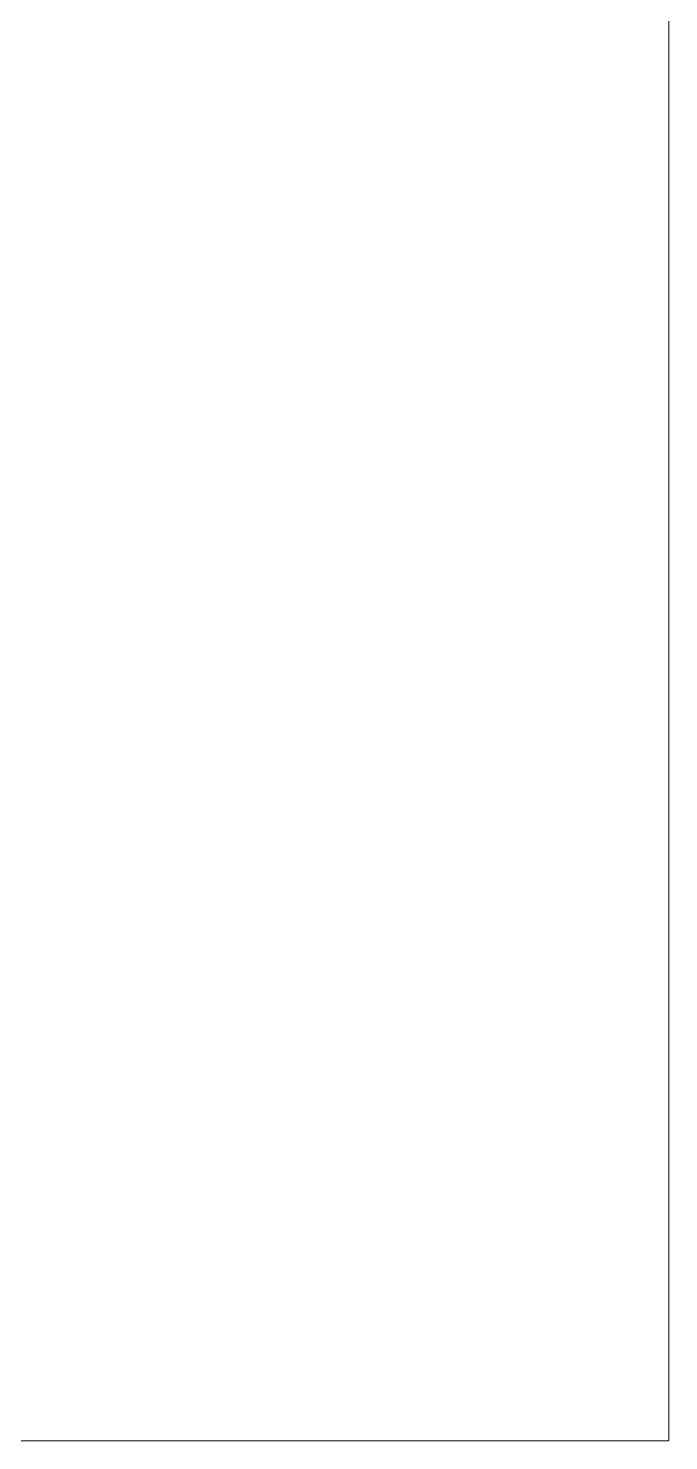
# Model space of a CAD drawing. Header units: millimetres. Extents: x -21807 to 29780, y -1565 to 60640.
# Drawn here: x -17274.65 to -17263.59, y 45016.94 to 45041.34 of the extents above; entities that cross this region are included whole.
import ezdxf

# ---------------------------------------------------------------- set-up
doc = ezdxf.new("R2010")
doc.units = ezdxf.units.MM
doc.layers.add('A-DOOR', color=5, linetype='Continuous', lineweight=9, true_color=0x0000ff)

# ---------------------------------------------------------------- blocks, each defined once
blk = doc.blocks.new('Cư_a đôi ca_nh lê_ch - _D2 _1300x2200__TrongNha-V1-MẶT BẰNG PHÂN VÙNG NHIỆT ĐỘ _ ĐỘ ẨM')
at = {"layer": 'A-DOOR', "color": 161, "lineweight": 13, "true_color": 0xaaaaff}
for p, q in [((435, 0), (435, 25)), ((435, 25), (475, 25))]:
    blk.add_line(p, q, dxfattribs=at)
at = {"layer": 'A-DOOR', "color": 254, "lineweight": 13, "true_color": 0xccccff}
for p, q in [((435, 25), (475, 25)), ((435, 0), (435, 25))]:
    blk.add_line(p, q, dxfattribs=at)
blk = doc.blocks.new('AK-SGS-M3-A_rvt-1-MẶT BẰNG PHÂN VÙNG NHIỆT ĐỘ _ ĐỘ ẨM')
at = {"layer": 'A-DOOR', "color": 9, "lineweight": 13, "true_color": 0xaaaad4, "rotation": 180}
blk.add_blockref('Cư_a đôi ca_nh lê_ch - _D2 _1300x2200__TrongNha-V1-MẶT BẰNG PHÂN VÙNG NHIỆT ĐỘ _ ĐỘ ẨM', (-16828.589, 45041.937), dxfattribs=at)

msp = doc.modelspace()

# ---------------------------------------------------------------- block references
at = {"lineweight": 5}
msp.add_blockref('AK-SGS-M3-A_rvt-1-MẶT BẰNG PHÂN VÙNG NHIỆT ĐỘ _ ĐỘ ẨM', (0, 0), dxfattribs=at)

doc.saveas('drawing.dxf')
